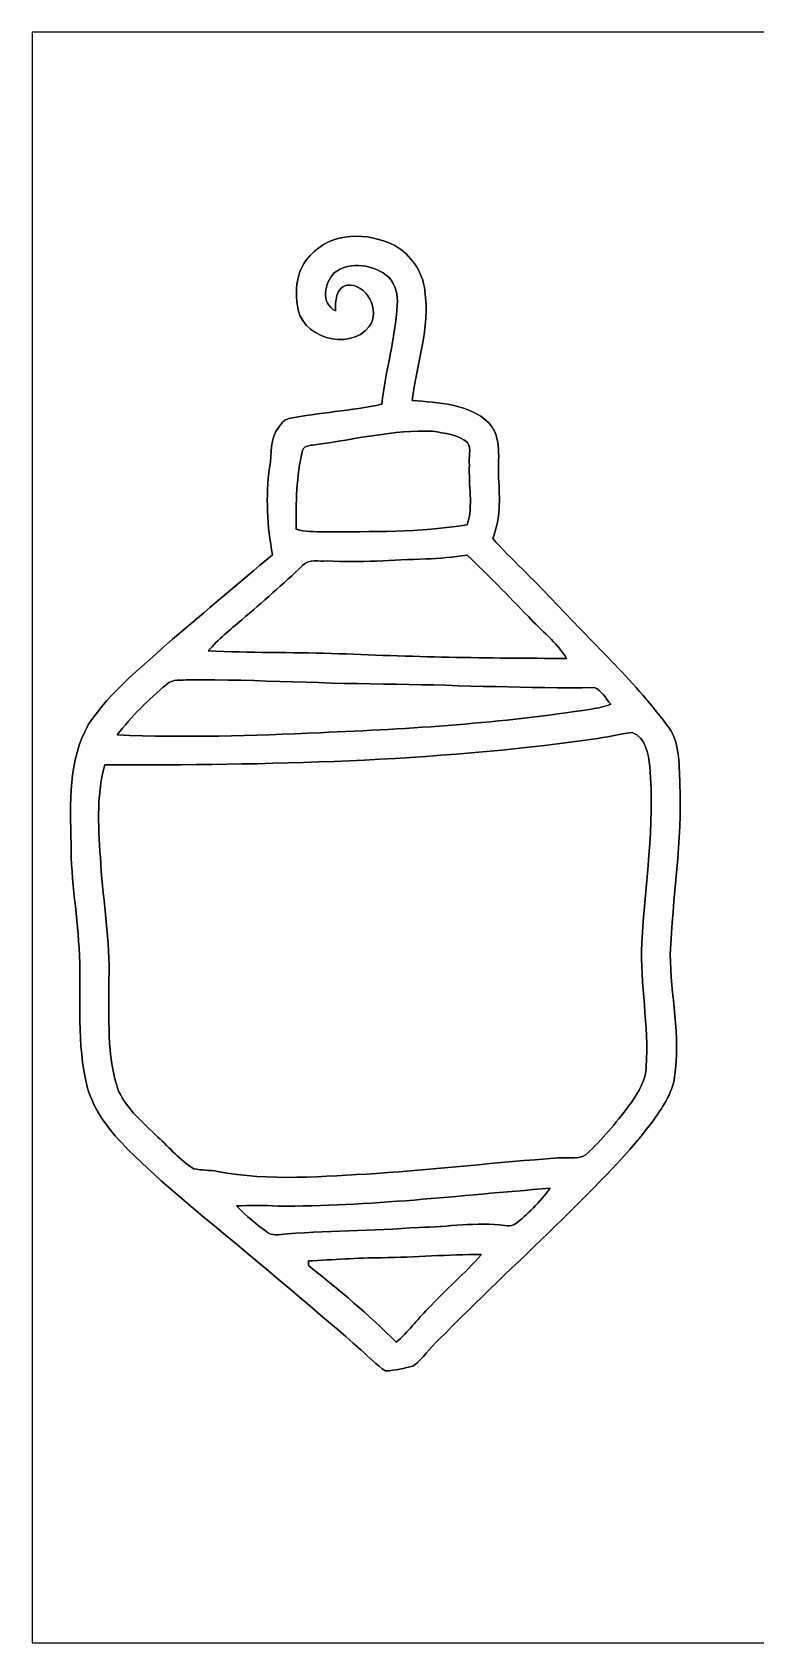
# Model space of a CAD drawing. Header units: centimetres. Extents: x -16.8 to 16.8, y -16.7 to 16.7.
# Drawn here: x -16.77 to -1.8, y -16.67 to 16.67 of the extents above; entities that cross this region are included whole.
import ezdxf

# ---------------------------------------------------------------- set-up
doc = ezdxf.new("R2010")
doc.units = ezdxf.units.CM
doc.header["$MEASUREMENT"] = 0
doc.layers.add('Layer 1', color=7, linetype='Continuous')

msp = doc.modelspace()

# ---------------------------------------------------------------- linework, layer by layer
at = {"layer": 'Layer 1', "color": 7}
for points, knots in [([(-16.77458, 16.66875), (-16.77458, 16.66875), (16.77458, 16.66875), (16.77458, 16.66875), (16.77458, 16.66875), (16.77458, 16.66875), (16.77458, -16.66875), (16.77458, -16.66875), (16.77458, -16.66875), (16.77458, -16.66875), (-16.77458, -16.66875), (-16.77458, -16.66875), (-16.77458, -16.66875), (-16.77458, -16.66875), (-16.77458, 16.66875), (-16.77458, 16.66875), (-16.77458, 16.66875), (-16.77458, 16.66875), (-16.77458, 16.66875), (-16.77458, 16.66875)], [0, 0, 0, 0, 0.16666667, 0.16666667, 0.16666667, 0.16666667, 0.33333333, 0.33333333, 0.33333333, 0.33333333, 0.5, 0.5, 0.5, 0.5, 0.66666667, 0.66666667, 0.66666667, 0.66666667, 1, 1, 1, 1]), ([(-11.02184, 12.04454), (-11.2843, 11.78489), (-11.34075, 11.39507), (-11.29101, 11.04371), (-11.29101, 11.04371), (-11.25502, 10.35791), (-10.22174, 10.04182), (-9.80017, 10.57451), (-9.80017, 10.57451), (-9.55746, 10.90401), (-9.85061, 11.48292), (-10.26971, 11.43353), (-10.26971, 11.43353), (-10.50537, 11.3732), (-10.49726, 11.09451), (-10.49831, 10.90154), (-10.49831, 10.90154), (-10.80594, 11.04971), (-10.73115, 11.48433), (-10.52266, 11.68647), (-10.52266, 11.68647), (-10.1921, 11.94717), (-9.69751, 11.85263), (-9.39236, 11.59722), (-9.39236, 11.59722), (-9.25795, 11.44129), (-9.19656, 11.22892), (-9.22408, 11.02431), (-9.22408, 11.02431), (-9.25336, 10.32969), (-9.4682, 9.66011), (-9.53876, 8.96973), (-9.53876, 8.96973), (-10.17517, 8.83144), (-10.82851, 8.79616), (-11.46669, 8.66987), (-11.46669, 8.66987), (-11.56194, 8.65364), (-11.61874, 8.5665), (-11.67306, 8.49595), (-11.67306, 8.49595), (-11.86639, 8.26347), (-11.80888, 7.93962), (-11.86251, 7.66198), (-11.86251, 7.66198), (-11.94576, 7.05908), (-11.91436, 6.44631), (-11.79936, 5.85011), (-11.79936, 5.85011), (-12.50139, 5.28003), (-13.17696, 4.67819), (-13.87475, 4.10281), (-13.87475, 4.10281), (-14.478, 3.54365), (-15.15216, 3.03989), (-15.60654, 2.34315), (-15.60654, 2.34315), (-16.03551, 1.59667), (-15.98754, 0.70838), (-15.9706, -0.12171), (-15.9706, -0.12171), (-15.97801, -0.89782), (-15.82491, -1.66194), (-15.79845, -2.43593), (-15.79845, -2.43593), (-15.75506, -3.34328), (-15.86442, -4.26967), (-15.63476, -5.15973), (-15.63476, -5.15973), (-15.49859, -5.67373), (-15.15251, -6.09036), (-14.78774, -6.46218), (-14.78774, -6.46218), (-14.07795, -7.16774), (-13.29655, -7.79533), (-12.52679, -8.43351), (-12.52679, -8.43351), (-11.67095, -9.15282), (-10.81158, -9.86825), (-9.97197, -10.60697), (-9.97197, -10.60697), (-9.80264, -10.75302), (-9.65165, -10.92341), (-9.46079, -11.04265), (-9.46079, -11.04265), (-9.26536, -11.03066), (-9.07098, -10.98938), (-8.884, -10.93435), (-8.884, -10.93435), (-8.68292, -10.78865), (-8.54992, -10.56746), (-8.36789, -10.39989), (-8.36789, -10.39989), (-7.57132, -9.59661), (-6.7504, -8.81874), (-5.93654, -8.03346), (-5.93654, -8.03346), (-5.24863, -7.34519), (-4.53708, -6.6735), (-3.94829, -5.89527), (-3.94829, -5.89527), (-3.75144, -5.60564), (-3.52566, -5.31142), (-3.48051, -4.95229), (-3.48051, -4.95229), (-3.35492, -4.10774), (-3.56235, -3.26319), (-3.57152, -2.41829), (-3.57152, -2.41829), (-3.52249, -1.24072), (-3.32246, -0.06985), (-3.37044, 1.11196), (-3.37044, 1.11196), (-3.39549, 1.52894), (-3.36021, 2.00731), (-3.65266, 2.34491), (-3.65266, 2.34491), (-4.35151, 3.28048), (-5.22005, 4.07106), (-6.01274, 4.92372), (-6.01274, 4.92372), (-6.41279, 5.35622), (-6.85306, 5.74993), (-7.24394, 6.1909), (-7.24394, 6.1909), (-7.08343, 6.58742), (-7.09542, 7.01781), (-7.1247, 7.43761), (-7.1247, 7.43761), (-7.1434, 7.81826), (-7.04109, 8.27334), (-7.32578, 8.58449), (-7.32578, 8.58449), (-7.75194, 8.98701), (-8.36683, 8.99654), (-8.91399, 9.0484), (-8.91399, 9.0484), (-8.81063, 9.80405), (-8.54393, 10.54876), (-8.64799, 11.32064), (-8.64799, 11.32064), (-8.69386, 11.70552), (-8.93339, 12.059), (-9.26924, 12.25056), (-9.26924, 12.25056), (-9.81957, 12.53596), (-10.58898, 12.54407), (-11.02184, 12.04454), (-11.02184, 12.04454), (-11.02184, 12.04454), (-11.02184, 12.04454), (-11.02184, 12.04454)], [0, 0, 0, 0, 0.02564103, 0.02564103, 0.02564103, 0.02564103, 0.05128205, 0.05128205, 0.05128205, 0.05128205, 0.07692308, 0.07692308, 0.07692308, 0.07692308, 0.1025641, 0.1025641, 0.1025641, 0.1025641, 0.12820513, 0.12820513, 0.12820513, 0.12820513, 0.15384615, 0.15384615, 0.15384615, 0.15384615, 0.17948718, 0.17948718, 0.17948718, 0.17948718, 0.20512821, 0.20512821, 0.20512821, 0.20512821, 0.23076923, 0.23076923, 0.23076923, 0.23076923, 0.25641026, 0.25641026, 0.25641026, 0.25641026, 0.28205128, 0.28205128, 0.28205128, 0.28205128, 0.30769231, 0.30769231, 0.30769231, 0.30769231, 0.33333333, 0.33333333, 0.33333333, 0.33333333, 0.35897436, 0.35897436, 0.35897436, 0.35897436, 0.38461538, 0.38461538, 0.38461538, 0.38461538, 0.41025641, 0.41025641, 0.41025641, 0.41025641, 0.43589744, 0.43589744, 0.43589744, 0.43589744, 0.46153846, 0.46153846, 0.46153846, 0.46153846, 0.48717949, 0.48717949, 0.48717949, 0.48717949, 0.51282051, 0.51282051, 0.51282051, 0.51282051, 0.53846154, 0.53846154, 0.53846154, 0.53846154, 0.56410256, 0.56410256, 0.56410256, 0.56410256, 0.58974359, 0.58974359, 0.58974359, 0.58974359, 0.61538462, 0.61538462, 0.61538462, 0.61538462, 0.64102564, 0.64102564, 0.64102564, 0.64102564, 0.66666667, 0.66666667, 0.66666667, 0.66666667, 0.69230769, 0.69230769, 0.69230769, 0.69230769, 0.71794872, 0.71794872, 0.71794872, 0.71794872, 0.74358974, 0.74358974, 0.74358974, 0.74358974, 0.76923077, 0.76923077, 0.76923077, 0.76923077, 0.79487179, 0.79487179, 0.79487179, 0.79487179, 0.82051282, 0.82051282, 0.82051282, 0.82051282, 0.84615385, 0.84615385, 0.84615385, 0.84615385, 0.87179487, 0.87179487, 0.87179487, 0.87179487, 0.8974359, 0.8974359, 0.8974359, 0.8974359, 0.92307692, 0.92307692, 0.92307692, 0.92307692, 0.94871795, 0.94871795, 0.94871795, 0.94871795, 1, 1, 1, 1]), ([(-10.88425, 8.13541), (-10.08733, 8.24018), (-9.29711, 8.44091), (-8.48819, 8.40881), (-8.48819, 8.40881), (-8.24265, 8.36648), (-7.96572, 8.34566), (-7.76817, 8.17739), (-7.76817, 8.17739), (-7.68103, 8.04122), (-7.74594, 7.85777), (-7.72619, 7.70678), (-7.72619, 7.70678), (-7.75088, 7.2965), (-7.64399, 6.87176), (-7.77099, 6.47277), (-7.77099, 6.47277), (-8.75277, 6.3119), (-9.75113, 6.33166), (-10.74208, 6.32707), (-10.74208, 6.32707), (-10.93435, 6.32954), (-11.12943, 6.32672), (-11.3157, 6.37999), (-11.3157, 6.37999), (-11.31111, 6.92538), (-11.31429, 7.47995), (-11.18164, 8.01299), (-11.18164, 8.01299), (-11.13649, 8.13047), (-10.98374, 8.11318), (-10.88425, 8.13541)], [0, 0, 0, 0, 0.11111111, 0.11111111, 0.11111111, 0.11111111, 0.22222222, 0.22222222, 0.22222222, 0.22222222, 0.33333333, 0.33333333, 0.33333333, 0.33333333, 0.44444444, 0.44444444, 0.44444444, 0.44444444, 0.55555556, 0.55555556, 0.55555556, 0.55555556, 0.66666667, 0.66666667, 0.66666667, 0.66666667, 0.77777778, 0.77777778, 0.77777778, 0.77777778, 1, 1, 1, 1]), ([(-8.62542, 5.76615), (-8.34037, 5.76968), (-8.0578, 5.80954), (-7.77558, 5.84447), (-7.77558, 5.84447), (-7.33531, 5.43772), (-6.92538, 4.99921), (-6.50593, 4.57129), (-6.50593, 4.57129), (-6.24417, 4.28272), (-5.92067, 4.04389), (-5.71606, 3.70769), (-5.71606, 3.70769), (-7.33743, 3.70628), (-8.95914, 3.74015), (-10.5791, 3.81141), (-10.5791, 3.81141), (-11.42965, 3.83223), (-12.2809, 3.82517), (-13.13109, 3.86045), (-13.13109, 3.86045), (-12.9286, 4.10351), (-12.67954, 4.2993), (-12.4393, 4.50286), (-12.4393, 4.50286), (-12.01138, 4.87362), (-11.58169, 5.24298), (-11.17353, 5.63563), (-11.17353, 5.63563), (-11.043, 5.76862), (-10.83804, 5.70865), (-10.67294, 5.72488), (-10.67294, 5.72488), (-9.99031, 5.68184), (-9.30769, 5.74604), (-8.62542, 5.76615)], [0, 0, 0, 0, 0.1, 0.1, 0.1, 0.1, 0.2, 0.2, 0.2, 0.2, 0.3, 0.3, 0.3, 0.3, 0.4, 0.4, 0.4, 0.4, 0.5, 0.5, 0.5, 0.5, 0.6, 0.6, 0.6, 0.6, 0.7, 0.7, 0.7, 0.7, 0.8, 0.8, 0.8, 0.8, 1, 1, 1, 1]), ([(-13.99716, 3.1683), (-13.87369, 3.28824), (-13.68496, 3.24838), (-13.53009, 3.26531), (-13.53009, 3.26531), (-12.09887, 3.2699), (-10.66906, 3.17712), (-9.23784, 3.17535), (-9.23784, 3.17535), (-7.87153, 3.14678), (-6.50487, 3.08751), (-5.13856, 3.10198), (-5.13856, 3.10198), (-4.98757, 3.03918), (-4.90573, 2.87549), (-4.80025, 2.75731), (-4.80025, 2.75731), (-4.93042, 2.71074), (-5.06589, 2.68005), (-5.20277, 2.65924), (-5.20277, 2.65924), (-7.05838, 2.36255), (-8.93727, 2.25108), (-10.81264, 2.16923), (-10.81264, 2.16923), (-12.21352, 2.10644), (-13.61687, 2.06551), (-15.01846, 2.12196), (-15.01846, 2.12196), (-14.72248, 2.51001), (-14.36652, 2.8508), (-13.99716, 3.1683)], [0, 0, 0, 0, 0.11111111, 0.11111111, 0.11111111, 0.11111111, 0.22222222, 0.22222222, 0.22222222, 0.22222222, 0.33333333, 0.33333333, 0.33333333, 0.33333333, 0.44444444, 0.44444444, 0.44444444, 0.44444444, 0.55555556, 0.55555556, 0.55555556, 0.55555556, 0.66666667, 0.66666667, 0.66666667, 0.66666667, 0.77777778, 0.77777778, 0.77777778, 0.77777778, 1, 1, 1, 1]), ([(-5.17313, 2.03623), (-4.89903, 2.06657), (-4.63162, 2.14559), (-4.35751, 2.17276), (-4.35751, 2.17276), (-4.07635, 2.07716), (-4.02273, 1.72297), (-3.9945, 1.4665), (-3.9945, 1.4665), (-3.88585, 0.24589), (-4.09187, -0.96908), (-4.15925, -2.18546), (-4.15925, -2.18546), (-4.20476, -3.04094), (-4.00368, -3.89043), (-4.07211, -4.74557), (-4.07211, -4.74557), (-4.07106, -5.02708), (-4.23122, -5.27015), (-4.38221, -5.49451), (-4.38221, -5.49451), (-4.64326, -5.85223), (-4.93289, -6.18949), (-5.24581, -6.5024), (-5.24581, -6.5024), (-5.4035, -6.70207), (-5.68396, -6.60612), (-5.89774, -6.63257), (-5.89774, -6.63257), (-7.14939, -6.72641), (-8.39788, -6.86082), (-9.64988, -6.95572), (-9.64988, -6.95572), (-10.74526, -7.0104), (-11.8558, -7.12399), (-12.94201, -6.91197), (-12.94201, -6.91197), (-13.10323, -6.88058), (-13.27044, -6.89257), (-13.43025, -6.85624), (-13.43025, -6.85624), (-13.71706, -6.68761), (-13.92873, -6.42161), (-14.17567, -6.20324), (-14.17567, -6.20324), (-14.47165, -5.90973), (-14.80644, -5.63633), (-14.98635, -5.25039), (-14.98635, -5.25039), (-15.24353, -4.51097), (-15.17932, -3.7144), (-15.18673, -2.94569), (-15.18673, -2.94569), (-15.16098, -2.14101), (-15.30562, -1.34585), (-15.35536, -0.54539), (-15.35536, -0.54539), (-15.40157, 0.13688), (-15.45908, 0.83573), (-15.27351, 1.50283), (-15.27351, 1.50283), (-11.90202, 1.49648), (-8.51641, 1.56175), (-5.17313, 2.03623)], [0, 0, 0, 0, 0.05882353, 0.05882353, 0.05882353, 0.05882353, 0.11764706, 0.11764706, 0.11764706, 0.11764706, 0.17647059, 0.17647059, 0.17647059, 0.17647059, 0.23529412, 0.23529412, 0.23529412, 0.23529412, 0.29411765, 0.29411765, 0.29411765, 0.29411765, 0.35294118, 0.35294118, 0.35294118, 0.35294118, 0.41176471, 0.41176471, 0.41176471, 0.41176471, 0.47058824, 0.47058824, 0.47058824, 0.47058824, 0.52941176, 0.52941176, 0.52941176, 0.52941176, 0.58823529, 0.58823529, 0.58823529, 0.58823529, 0.64705882, 0.64705882, 0.64705882, 0.64705882, 0.70588235, 0.70588235, 0.70588235, 0.70588235, 0.76470588, 0.76470588, 0.76470588, 0.76470588, 0.82352941, 0.82352941, 0.82352941, 0.82352941, 0.88235294, 0.88235294, 0.88235294, 0.88235294, 1, 1, 1, 1]), ([(-11.69494, -7.62811), (-9.80934, -7.64187), (-7.93609, -7.40445), (-6.05931, -7.26087), (-6.05931, -7.26087), (-6.27204, -7.54239), (-6.5151, -7.80556), (-6.80156, -8.0137), (-6.80156, -8.0137), (-6.858, -8.0518), (-6.92926, -8.0331), (-6.99241, -8.03204), (-6.99241, -8.03204), (-7.58296, -7.95373), (-8.17421, -8.06344), (-8.76547, -8.06944), (-8.76547, -8.06944), (-9.73667, -8.1467), (-10.71316, -8.13117), (-11.68329, -8.22113), (-11.68329, -8.22113), (-11.7535, -8.22431), (-11.82934, -8.22678), (-11.89038, -8.1855), (-11.89038, -8.1855), (-12.12462, -8.01793), (-12.34581, -7.83131), (-12.54936, -7.62741), (-12.54936, -7.62741), (-12.26467, -7.6073), (-11.97963, -7.61365), (-11.69494, -7.62811)], [0, 0, 0, 0, 0.11111111, 0.11111111, 0.11111111, 0.11111111, 0.22222222, 0.22222222, 0.22222222, 0.22222222, 0.33333333, 0.33333333, 0.33333333, 0.33333333, 0.44444444, 0.44444444, 0.44444444, 0.44444444, 0.55555556, 0.55555556, 0.55555556, 0.55555556, 0.66666667, 0.66666667, 0.66666667, 0.66666667, 0.77777778, 0.77777778, 0.77777778, 0.77777778, 1, 1, 1, 1]), ([(-9.54299, -8.69738), (-8.85366, -8.69174), (-8.16645, -8.62753), (-7.47748, -8.63036), (-7.47748, -8.63036), (-7.82461, -9.02829), (-8.23313, -9.3659), (-8.58626, -9.75819), (-8.58626, -9.75819), (-8.81415, -9.98044), (-9.00077, -10.2422), (-9.24384, -10.44928), (-9.24384, -10.44928), (-9.80228, -9.8739), (-10.42564, -9.36413), (-11.05323, -8.86672), (-11.05323, -8.86672), (-11.05464, -8.84167), (-11.05782, -8.79122), (-11.05958, -8.76582), (-11.05958, -8.76582), (-10.55405, -8.73866), (-10.04923, -8.70409), (-9.54299, -8.69738)], [0, 0, 0, 0, 0.14285714, 0.14285714, 0.14285714, 0.14285714, 0.28571429, 0.28571429, 0.28571429, 0.28571429, 0.42857143, 0.42857143, 0.42857143, 0.42857143, 0.57142857, 0.57142857, 0.57142857, 0.57142857, 0.71428571, 0.71428571, 0.71428571, 0.71428571, 1, 1, 1, 1])]:
    msp.add_open_spline(points, degree=3, knots=knots, dxfattribs=at)
at = {"layer": 'Layer 1', "color": 251}
for points, knots in [([(-11.02184, 12.04454), (-10.58898, 12.54407), (-9.81957, 12.53596), (-9.26924, 12.25056), (-9.26924, 12.25056), (-8.93339, 12.059), (-8.69386, 11.70552), (-8.64799, 11.32064), (-8.64799, 11.32064), (-8.54393, 10.54876), (-8.81063, 9.80405), (-8.91399, 9.0484), (-8.91399, 9.0484), (-8.36683, 8.99654), (-7.75194, 8.98701), (-7.32578, 8.58449), (-7.32578, 8.58449), (-7.04109, 8.27334), (-7.1434, 7.81826), (-7.1247, 7.43761), (-7.1247, 7.43761), (-7.09542, 7.01781), (-7.08343, 6.58742), (-7.24394, 6.1909), (-7.24394, 6.1909), (-6.85306, 5.74993), (-6.41279, 5.35622), (-6.01274, 4.92372), (-6.01274, 4.92372), (-5.22005, 4.07106), (-4.35151, 3.28048), (-3.65266, 2.34491), (-3.65266, 2.34491), (-3.36021, 2.00731), (-3.39549, 1.52894), (-3.37044, 1.11196), (-3.37044, 1.11196), (-3.32246, -0.06985), (-3.52249, -1.24072), (-3.57152, -2.41829), (-3.57152, -2.41829), (-3.56235, -3.26319), (-3.35492, -4.10774), (-3.48051, -4.95229), (-3.48051, -4.95229), (-3.52566, -5.31142), (-3.75144, -5.60564), (-3.94829, -5.89527), (-3.94829, -5.89527), (-4.53708, -6.6735), (-5.24863, -7.34519), (-5.93654, -8.03346), (-5.93654, -8.03346), (-6.7504, -8.81874), (-7.57132, -9.59661), (-8.36789, -10.39989), (-8.36789, -10.39989), (-8.54992, -10.56746), (-8.68292, -10.78865), (-8.884, -10.93435), (-8.884, -10.93435), (-9.07098, -10.98938), (-9.26536, -11.03066), (-9.46079, -11.04265), (-9.46079, -11.04265), (-9.65165, -10.92341), (-9.80264, -10.75302), (-9.97197, -10.60697), (-9.97197, -10.60697), (-10.81158, -9.86825), (-11.67095, -9.15282), (-12.52679, -8.43351), (-12.52679, -8.43351), (-13.29655, -7.79533), (-14.07795, -7.16774), (-14.78774, -6.46218), (-14.78774, -6.46218), (-15.15251, -6.09036), (-15.49859, -5.67373), (-15.63476, -5.15973), (-15.63476, -5.15973), (-15.86442, -4.26967), (-15.75506, -3.34328), (-15.79845, -2.43593), (-15.79845, -2.43593), (-15.82491, -1.66194), (-15.97801, -0.89782), (-15.9706, -0.12171), (-15.9706, -0.12171), (-15.98754, 0.70838), (-16.03551, 1.59667), (-15.60654, 2.34315), (-15.60654, 2.34315), (-15.15216, 3.03989), (-14.478, 3.54365), (-13.87475, 4.10281), (-13.87475, 4.10281), (-13.17696, 4.67819), (-12.50139, 5.28003), (-11.79936, 5.85011), (-11.79936, 5.85011), (-11.91436, 6.44631), (-11.94576, 7.05908), (-11.86251, 7.66198), (-11.86251, 7.66198), (-11.80888, 7.93962), (-11.86639, 8.26347), (-11.67306, 8.49595), (-11.67306, 8.49595), (-11.61874, 8.5665), (-11.56194, 8.65364), (-11.46669, 8.66987), (-11.46669, 8.66987), (-10.82851, 8.79616), (-10.17517, 8.83144), (-9.53876, 8.96973), (-9.53876, 8.96973), (-9.4682, 9.66011), (-9.25336, 10.32969), (-9.22408, 11.02431), (-9.22408, 11.02431), (-9.19656, 11.22892), (-9.25795, 11.44129), (-9.39236, 11.59722), (-9.39236, 11.59722), (-9.69751, 11.85263), (-10.1921, 11.94717), (-10.52266, 11.68647), (-10.52266, 11.68647), (-10.73115, 11.48433), (-10.80594, 11.04971), (-10.49831, 10.90154), (-10.49831, 10.90154), (-10.49726, 11.09451), (-10.50537, 11.3732), (-10.26971, 11.43353), (-10.26971, 11.43353), (-9.85061, 11.48292), (-9.55746, 10.90401), (-9.80017, 10.57451), (-9.80017, 10.57451), (-10.22174, 10.04182), (-11.25502, 10.35791), (-11.29101, 11.04371), (-11.29101, 11.04371), (-11.34075, 11.39507), (-11.2843, 11.78489), (-11.02184, 12.04454), (-11.02184, 12.04454), (-11.02184, 12.04454), (-11.02184, 12.04454), (-11.02184, 12.04454)], [0, 0, 0, 0, 0.02564103, 0.02564103, 0.02564103, 0.02564103, 0.05128205, 0.05128205, 0.05128205, 0.05128205, 0.07692308, 0.07692308, 0.07692308, 0.07692308, 0.1025641, 0.1025641, 0.1025641, 0.1025641, 0.12820513, 0.12820513, 0.12820513, 0.12820513, 0.15384615, 0.15384615, 0.15384615, 0.15384615, 0.17948718, 0.17948718, 0.17948718, 0.17948718, 0.20512821, 0.20512821, 0.20512821, 0.20512821, 0.23076923, 0.23076923, 0.23076923, 0.23076923, 0.25641026, 0.25641026, 0.25641026, 0.25641026, 0.28205128, 0.28205128, 0.28205128, 0.28205128, 0.30769231, 0.30769231, 0.30769231, 0.30769231, 0.33333333, 0.33333333, 0.33333333, 0.33333333, 0.35897436, 0.35897436, 0.35897436, 0.35897436, 0.38461538, 0.38461538, 0.38461538, 0.38461538, 0.41025641, 0.41025641, 0.41025641, 0.41025641, 0.43589744, 0.43589744, 0.43589744, 0.43589744, 0.46153846, 0.46153846, 0.46153846, 0.46153846, 0.48717949, 0.48717949, 0.48717949, 0.48717949, 0.51282051, 0.51282051, 0.51282051, 0.51282051, 0.53846154, 0.53846154, 0.53846154, 0.53846154, 0.56410256, 0.56410256, 0.56410256, 0.56410256, 0.58974359, 0.58974359, 0.58974359, 0.58974359, 0.61538462, 0.61538462, 0.61538462, 0.61538462, 0.64102564, 0.64102564, 0.64102564, 0.64102564, 0.66666667, 0.66666667, 0.66666667, 0.66666667, 0.69230769, 0.69230769, 0.69230769, 0.69230769, 0.71794872, 0.71794872, 0.71794872, 0.71794872, 0.74358974, 0.74358974, 0.74358974, 0.74358974, 0.76923077, 0.76923077, 0.76923077, 0.76923077, 0.79487179, 0.79487179, 0.79487179, 0.79487179, 0.82051282, 0.82051282, 0.82051282, 0.82051282, 0.84615385, 0.84615385, 0.84615385, 0.84615385, 0.87179487, 0.87179487, 0.87179487, 0.87179487, 0.8974359, 0.8974359, 0.8974359, 0.8974359, 0.92307692, 0.92307692, 0.92307692, 0.92307692, 0.94871795, 0.94871795, 0.94871795, 0.94871795, 1, 1, 1, 1]), ([(-10.88425, 8.13541), (-10.98374, 8.11318), (-11.13649, 8.13047), (-11.18164, 8.01299), (-11.18164, 8.01299), (-11.31429, 7.47995), (-11.31111, 6.92538), (-11.3157, 6.37999), (-11.3157, 6.37999), (-11.12943, 6.32672), (-10.93435, 6.32954), (-10.74208, 6.32707), (-10.74208, 6.32707), (-9.75113, 6.33166), (-8.75277, 6.3119), (-7.77099, 6.47277), (-7.77099, 6.47277), (-7.64399, 6.87176), (-7.75088, 7.2965), (-7.72619, 7.70678), (-7.72619, 7.70678), (-7.74594, 7.85777), (-7.68103, 8.04122), (-7.76817, 8.17739), (-7.76817, 8.17739), (-7.96572, 8.34566), (-8.24265, 8.36648), (-8.48819, 8.40881), (-8.48819, 8.40881), (-9.29711, 8.44091), (-10.08733, 8.24018), (-10.88425, 8.13541), (-10.88425, 8.13541), (-10.88425, 8.13541), (-10.88425, 8.13541), (-10.88425, 8.13541)], [0, 0, 0, 0, 0.1, 0.1, 0.1, 0.1, 0.2, 0.2, 0.2, 0.2, 0.3, 0.3, 0.3, 0.3, 0.4, 0.4, 0.4, 0.4, 0.5, 0.5, 0.5, 0.5, 0.6, 0.6, 0.6, 0.6, 0.7, 0.7, 0.7, 0.7, 0.8, 0.8, 0.8, 0.8, 1, 1, 1, 1]), ([(-8.62542, 5.76615), (-9.30769, 5.74604), (-9.99031, 5.68184), (-10.67294, 5.72488), (-10.67294, 5.72488), (-10.83804, 5.70865), (-11.043, 5.76862), (-11.17353, 5.63563), (-11.17353, 5.63563), (-11.58169, 5.24298), (-12.01138, 4.87362), (-12.4393, 4.50286), (-12.4393, 4.50286), (-12.67954, 4.2993), (-12.9286, 4.10351), (-13.13109, 3.86045), (-13.13109, 3.86045), (-12.2809, 3.82517), (-11.42965, 3.83223), (-10.5791, 3.81141), (-10.5791, 3.81141), (-8.95914, 3.74015), (-7.33743, 3.70628), (-5.71606, 3.70769), (-5.71606, 3.70769), (-5.92067, 4.04389), (-6.24417, 4.28272), (-6.50593, 4.57129), (-6.50593, 4.57129), (-6.92538, 4.99921), (-7.33531, 5.43772), (-7.77558, 5.84447), (-7.77558, 5.84447), (-8.0578, 5.80954), (-8.34037, 5.76968), (-8.62542, 5.76615), (-8.62542, 5.76615), (-8.62542, 5.76615), (-8.62542, 5.76615), (-8.62542, 5.76615)], [0, 0, 0, 0, 0.09090909, 0.09090909, 0.09090909, 0.09090909, 0.18181818, 0.18181818, 0.18181818, 0.18181818, 0.27272727, 0.27272727, 0.27272727, 0.27272727, 0.36363636, 0.36363636, 0.36363636, 0.36363636, 0.45454545, 0.45454545, 0.45454545, 0.45454545, 0.54545455, 0.54545455, 0.54545455, 0.54545455, 0.63636364, 0.63636364, 0.63636364, 0.63636364, 0.72727273, 0.72727273, 0.72727273, 0.72727273, 0.81818182, 0.81818182, 0.81818182, 0.81818182, 1, 1, 1, 1]), ([(-13.99716, 3.1683), (-14.36652, 2.8508), (-14.72248, 2.51001), (-15.01846, 2.12196), (-15.01846, 2.12196), (-13.61687, 2.06551), (-12.21352, 2.10644), (-10.81264, 2.16923), (-10.81264, 2.16923), (-8.93727, 2.25108), (-7.05838, 2.36255), (-5.20277, 2.65924), (-5.20277, 2.65924), (-5.06589, 2.68005), (-4.93042, 2.71074), (-4.80025, 2.75731), (-4.80025, 2.75731), (-4.90573, 2.87549), (-4.98757, 3.03918), (-5.13856, 3.10198), (-5.13856, 3.10198), (-6.50487, 3.08751), (-7.87153, 3.14678), (-9.23784, 3.17535), (-9.23784, 3.17535), (-10.66906, 3.17712), (-12.09887, 3.2699), (-13.53009, 3.26531), (-13.53009, 3.26531), (-13.68496, 3.24838), (-13.87369, 3.28824), (-13.99716, 3.1683), (-13.99716, 3.1683), (-13.99716, 3.1683), (-13.99716, 3.1683), (-13.99716, 3.1683)], [0, 0, 0, 0, 0.1, 0.1, 0.1, 0.1, 0.2, 0.2, 0.2, 0.2, 0.3, 0.3, 0.3, 0.3, 0.4, 0.4, 0.4, 0.4, 0.5, 0.5, 0.5, 0.5, 0.6, 0.6, 0.6, 0.6, 0.7, 0.7, 0.7, 0.7, 0.8, 0.8, 0.8, 0.8, 1, 1, 1, 1]), ([(-5.17313, 2.03623), (-8.51641, 1.56175), (-11.90202, 1.49648), (-15.27351, 1.50283), (-15.27351, 1.50283), (-15.45908, 0.83573), (-15.40157, 0.13688), (-15.35536, -0.54539), (-15.35536, -0.54539), (-15.30562, -1.34585), (-15.16098, -2.14101), (-15.18673, -2.94569), (-15.18673, -2.94569), (-15.17932, -3.7144), (-15.24353, -4.51097), (-14.98635, -5.25039), (-14.98635, -5.25039), (-14.80644, -5.63633), (-14.47165, -5.90973), (-14.17567, -6.20324), (-14.17567, -6.20324), (-13.92873, -6.42161), (-13.71706, -6.68761), (-13.43025, -6.85624), (-13.43025, -6.85624), (-13.27044, -6.89257), (-13.10323, -6.88058), (-12.94201, -6.91197), (-12.94201, -6.91197), (-11.8558, -7.12399), (-10.74526, -7.0104), (-9.64988, -6.95572), (-9.64988, -6.95572), (-8.39788, -6.86082), (-7.14939, -6.72641), (-5.89774, -6.63257), (-5.89774, -6.63257), (-5.68396, -6.60612), (-5.4035, -6.70207), (-5.24581, -6.5024), (-5.24581, -6.5024), (-4.93289, -6.18949), (-4.64326, -5.85223), (-4.38221, -5.49451), (-4.38221, -5.49451), (-4.23122, -5.27015), (-4.07106, -5.02708), (-4.07211, -4.74557), (-4.07211, -4.74557), (-4.00368, -3.89043), (-4.20476, -3.04094), (-4.15925, -2.18546), (-4.15925, -2.18546), (-4.09187, -0.96908), (-3.88585, 0.24589), (-3.9945, 1.4665), (-3.9945, 1.4665), (-4.02273, 1.72297), (-4.07635, 2.07716), (-4.35751, 2.17276), (-4.35751, 2.17276), (-4.63162, 2.14559), (-4.89903, 2.06657), (-5.17313, 2.03623), (-5.17313, 2.03623), (-5.17313, 2.03623), (-5.17313, 2.03623), (-5.17313, 2.03623)], [0, 0, 0, 0, 0.05555556, 0.05555556, 0.05555556, 0.05555556, 0.11111111, 0.11111111, 0.11111111, 0.11111111, 0.16666667, 0.16666667, 0.16666667, 0.16666667, 0.22222222, 0.22222222, 0.22222222, 0.22222222, 0.27777778, 0.27777778, 0.27777778, 0.27777778, 0.33333333, 0.33333333, 0.33333333, 0.33333333, 0.38888889, 0.38888889, 0.38888889, 0.38888889, 0.44444444, 0.44444444, 0.44444444, 0.44444444, 0.5, 0.5, 0.5, 0.5, 0.55555556, 0.55555556, 0.55555556, 0.55555556, 0.61111111, 0.61111111, 0.61111111, 0.61111111, 0.66666667, 0.66666667, 0.66666667, 0.66666667, 0.72222222, 0.72222222, 0.72222222, 0.72222222, 0.77777778, 0.77777778, 0.77777778, 0.77777778, 0.83333333, 0.83333333, 0.83333333, 0.83333333, 0.88888889, 0.88888889, 0.88888889, 0.88888889, 1, 1, 1, 1]), ([(-11.69494, -7.62811), (-11.97963, -7.61365), (-12.26467, -7.6073), (-12.54936, -7.62741), (-12.54936, -7.62741), (-12.34581, -7.83131), (-12.12462, -8.01793), (-11.89038, -8.1855), (-11.89038, -8.1855), (-11.82934, -8.22678), (-11.7535, -8.22431), (-11.68329, -8.22113), (-11.68329, -8.22113), (-10.71316, -8.13117), (-9.73667, -8.1467), (-8.76547, -8.06944), (-8.76547, -8.06944), (-8.17421, -8.06344), (-7.58296, -7.95373), (-6.99241, -8.03204), (-6.99241, -8.03204), (-6.92926, -8.0331), (-6.858, -8.0518), (-6.80156, -8.0137), (-6.80156, -8.0137), (-6.5151, -7.80556), (-6.27204, -7.54239), (-6.05931, -7.26087), (-6.05931, -7.26087), (-7.93609, -7.40445), (-9.80934, -7.64187), (-11.69494, -7.62811), (-11.69494, -7.62811), (-11.69494, -7.62811), (-11.69494, -7.62811), (-11.69494, -7.62811)], [0, 0, 0, 0, 0.1, 0.1, 0.1, 0.1, 0.2, 0.2, 0.2, 0.2, 0.3, 0.3, 0.3, 0.3, 0.4, 0.4, 0.4, 0.4, 0.5, 0.5, 0.5, 0.5, 0.6, 0.6, 0.6, 0.6, 0.7, 0.7, 0.7, 0.7, 0.8, 0.8, 0.8, 0.8, 1, 1, 1, 1]), ([(-9.54299, -8.69738), (-10.04923, -8.70409), (-10.55405, -8.73866), (-11.05958, -8.76582), (-11.05958, -8.76582), (-11.05782, -8.79122), (-11.05464, -8.84167), (-11.05323, -8.86672), (-11.05323, -8.86672), (-10.42564, -9.36413), (-9.80228, -9.8739), (-9.24384, -10.44928), (-9.24384, -10.44928), (-9.00077, -10.2422), (-8.81415, -9.98044), (-8.58626, -9.75819), (-8.58626, -9.75819), (-8.23313, -9.3659), (-7.82461, -9.02829), (-7.47748, -8.63036), (-7.47748, -8.63036), (-8.16645, -8.62753), (-8.85366, -8.69174), (-9.54299, -8.69738)], [0, 0, 0, 0, 0.14285714, 0.14285714, 0.14285714, 0.14285714, 0.28571429, 0.28571429, 0.28571429, 0.28571429, 0.42857143, 0.42857143, 0.42857143, 0.42857143, 0.57142857, 0.57142857, 0.57142857, 0.57142857, 0.71428571, 0.71428571, 0.71428571, 0.71428571, 1, 1, 1, 1])]:
    msp.add_open_spline(points, degree=3, knots=knots, dxfattribs=at)

doc.saveas('drawing.dxf')
